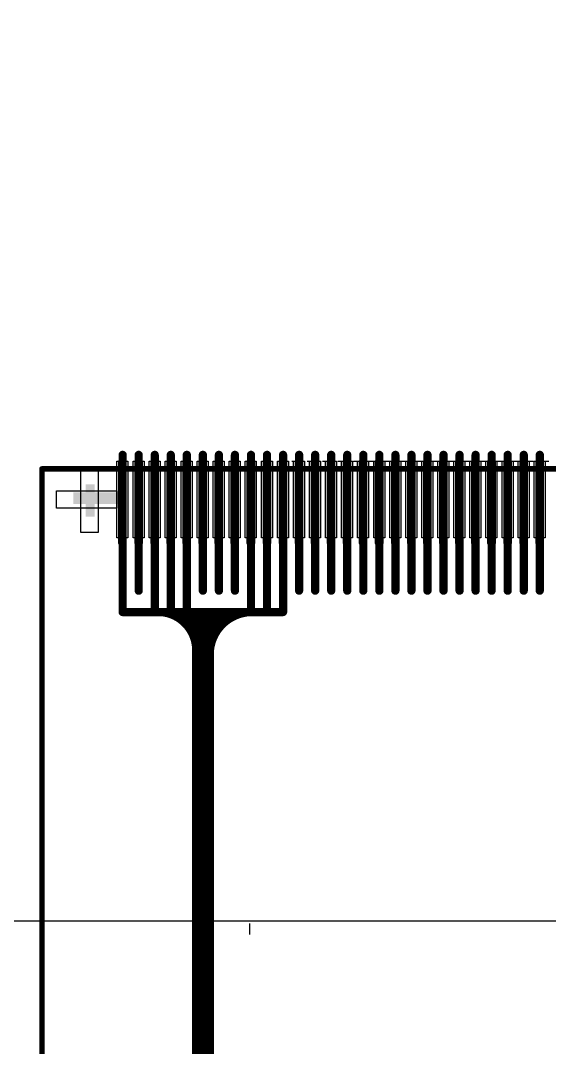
# Model space of a CAD drawing. Header units: millimetres. Extents: x 2479 to 2803, y 2230 to 2386.
# Drawn here: x 2626.12 to 2630.93, y 2302.85 to 2312.2 of the extents above; entities that cross this region are included whole.
import ezdxf

# ---------------------------------------------------------------- set-up
doc = ezdxf.new("R2010")
doc.units = ezdxf.units.MM
for name, color, linetype in [('fpc', 40, 'Continuous'), ('LAYER_23', 9, 'Continuous'), ('铁框', 232, 'Continuous')]:
    doc.layers.add(name, color=color, linetype=linetype)

# ---------------------------------------------------------------- blocks, each defined once
blk = doc.blocks.new('ROUND_11')
at = {"const_width": 0.0375}
blk.add_lwpolyline([(-0.01875, 0, 1), (0.01875, 0, 1)], format="xyb", close=True, dxfattribs=at)
blk = doc.blocks.new('ROUND_17')
at = {"const_width": 0.1}
blk.add_lwpolyline([(-0.05, 0, 1), (0.05, 0, 1)], format="xyb", close=True, dxfattribs=at)
blk = doc.blocks.new('ROUND_4')
at = {"const_width": 0.0254}
blk.add_lwpolyline([(-0.0127, 0, 1), (0.0127, 0, 1)], format="xyb", close=True, dxfattribs=at)

msp = doc.modelspace()

# ---------------------------------------------------------------- linework, layer by layer
at = {"color": 0}
for p, q in [((2626.6667, 2308.1369), (2626.8267, 2308.1369)), ((2626.6667, 2307.5369), (2626.6667, 2308.1369)), ((2626.6667, 2308.1369), (2626.8267, 2308.1369)), ((2626.6667, 2307.5369), (2626.6667, 2308.1369)), ((2626.8267, 2308.1369), (2626.8267, 2307.5369)), ((2626.8267, 2308.1369), (2626.8267, 2307.5369)), ((2626.9967, 2308.1869), (2627.0967, 2308.1869)), ((2626.9967, 2307.4869), (2626.9967, 2308.1869)), ((2626.9967, 2308.1869), (2627.0967, 2308.1869)), ((2626.9967, 2307.4869), (2626.9967, 2308.1869)), ((2627.0967, 2308.1869), (2627.0967, 2307.4869)), ((2627.0967, 2308.1869), (2627.0967, 2307.4869)), ((2627.1427, 2308.1869), (2627.2427, 2308.1869)), ((2627.1427, 2307.4869), (2627.1427, 2308.1869)), ((2627.1427, 2308.1869), (2627.2427, 2308.1869)), ((2627.1427, 2307.4869), (2627.1427, 2308.1869)), ((2627.2427, 2308.1869), (2627.2427, 2307.4869)), ((2627.2427, 2308.1869), (2627.2427, 2307.4869)), ((2627.2887, 2308.1869), (2627.3887, 2308.1869)), ((2627.2887, 2307.4869), (2627.2887, 2308.1869)), ((2627.2887, 2308.1869), (2627.3887, 2308.1869)), ((2627.2887, 2307.4869), (2627.2887, 2308.1869)), ((2627.3887, 2308.1869), (2627.3887, 2307.4869)), ((2627.3887, 2308.1869), (2627.3887, 2307.4869)), ((2627.4347, 2308.1869), (2627.5347, 2308.1869)), ((2627.4347, 2307.4869), (2627.4347, 2308.1869)), ((2627.4347, 2308.1869), (2627.5347, 2308.1869)), ((2627.4347, 2307.4869), (2627.4347, 2308.1869)), ((2627.5347, 2308.1869), (2627.5347, 2307.4869)), ((2627.5347, 2308.1869), (2627.5347, 2307.4869)), ((2627.5807, 2308.1869), (2627.6807, 2308.1869)), ((2627.5807, 2307.4869), (2627.5807, 2308.1869)), ((2627.5807, 2308.1869), (2627.6807, 2308.1869)), ((2627.5807, 2307.4869), (2627.5807, 2308.1869)), ((2627.6807, 2308.1869), (2627.6807, 2307.4869)), ((2627.6807, 2308.1869), (2627.6807, 2307.4869)), ((2627.7267, 2308.1869), (2627.8267, 2308.1869)), ((2627.7267, 2307.4869), (2627.7267, 2308.1869)), ((2627.7267, 2308.1869), (2627.8267, 2308.1869)), ((2627.7267, 2307.4869), (2627.7267, 2308.1869)), ((2627.8267, 2308.1869), (2627.8267, 2307.4869)), ((2627.8267, 2308.1869), (2627.8267, 2307.4869)), ((2627.8727, 2308.1869), (2627.9727, 2308.1869)), ((2627.8727, 2307.4869), (2627.8727, 2308.1869)), ((2627.8727, 2308.1869), (2627.9727, 2308.1869)), ((2627.8727, 2307.4869), (2627.8727, 2308.1869)), ((2627.9727, 2308.1869), (2627.9727, 2307.4869)), ((2627.9727, 2308.1869), (2627.9727, 2307.4869)), ((2628.0187, 2308.1869), (2628.1187, 2308.1869)), ((2628.0187, 2307.4869), (2628.0187, 2308.1869)), ((2628.0187, 2308.1869), (2628.1187, 2308.1869)), ((2628.0187, 2307.4869), (2628.0187, 2308.1869)), ((2628.1187, 2308.1869), (2628.1187, 2307.4869)), ((2628.1187, 2308.1869), (2628.1187, 2307.4869)), ((2628.1647, 2308.1869), (2628.2647, 2308.1869)), ((2628.1647, 2307.4869), (2628.1647, 2308.1869)), ((2628.1647, 2308.1869), (2628.2647, 2308.1869)), ((2628.1647, 2307.4869), (2628.1647, 2308.1869)), ((2628.2647, 2308.1869), (2628.2647, 2307.4869)), ((2628.2647, 2308.1869), (2628.2647, 2307.4869)), ((2628.3107, 2308.1869), (2628.4107, 2308.1869)), ((2628.3107, 2307.4869), (2628.3107, 2308.1869)), ((2628.3107, 2308.1869), (2628.4107, 2308.1869)), ((2628.3107, 2307.4869), (2628.3107, 2308.1869)), ((2628.4107, 2308.1869), (2628.4107, 2307.4869)), ((2628.4107, 2308.1869), (2628.4107, 2307.4869)), ((2628.4567, 2308.1869), (2628.5567, 2308.1869)), ((2628.4567, 2307.4869), (2628.4567, 2308.1869)), ((2628.4567, 2308.1869), (2628.5567, 2308.1869)), ((2628.4567, 2307.4869), (2628.4567, 2308.1869)), ((2628.5567, 2308.1869), (2628.5567, 2307.4869)), ((2628.5567, 2308.1869), (2628.5567, 2307.4869)), ((2628.5877, 2308.1869), (2628.6857, 2308.1869)), ((2628.5877, 2308.1869), (2628.6857, 2308.1869)), ((2628.6027, 2308.1869), (2628.7027, 2308.1869)), ((2628.6027, 2307.4869), (2628.6027, 2308.1869)), ((2628.6027, 2308.1869), (2628.7027, 2308.1869)), ((2628.6027, 2307.4869), (2628.6027, 2308.1869)), ((2628.7027, 2308.1869), (2628.7027, 2307.4869)), ((2628.7027, 2308.1869), (2628.7027, 2307.4869)), ((2628.7277, 2308.1869), (2628.8257, 2308.1869)), ((2628.7277, 2308.1869), (2628.8257, 2308.1869)), ((2628.7487, 2308.1869), (2628.8487, 2308.1869)), ((2628.7487, 2307.4869), (2628.7487, 2308.1869)), ((2628.7487, 2308.1869), (2628.8487, 2308.1869)), ((2628.7487, 2307.4869), (2628.7487, 2308.1869)), ((2628.8487, 2308.1869), (2628.8487, 2307.4869)), ((2628.8487, 2308.1869), (2628.8487, 2307.4869)), ((2628.8677, 2308.1869), (2628.9657, 2308.1869)), ((2628.8677, 2308.1869), (2628.9657, 2308.1869)), ((2628.8947, 2308.1869), (2628.9947, 2308.1869)), ((2628.8947, 2307.4869), (2628.8947, 2308.1869)), ((2628.8947, 2308.1869), (2628.9947, 2308.1869)), ((2628.8947, 2307.4869), (2628.8947, 2308.1869)), ((2628.9947, 2308.1869), (2628.9947, 2307.4869)), ((2628.9947, 2308.1869), (2628.9947, 2307.4869)), ((2629.0077, 2308.1869), (2629.1057, 2308.1869)), ((2629.0077, 2308.1869), (2629.1057, 2308.1869)), ((2629.0407, 2308.1869), (2629.1407, 2308.1869)), ((2629.0407, 2307.4869), (2629.0407, 2308.1869)), ((2629.0407, 2308.1869), (2629.1407, 2308.1869)), ((2629.0407, 2307.4869), (2629.0407, 2308.1869)), ((2629.1407, 2308.1869), (2629.1407, 2307.4869)), ((2629.1407, 2308.1869), (2629.1407, 2307.4869)), ((2629.1477, 2308.1869), (2629.2457, 2308.1869)), ((2629.1477, 2308.1869), (2629.2457, 2308.1869)), ((2629.1867, 2308.1869), (2629.2867, 2308.1869)), ((2629.1867, 2307.4869), (2629.1867, 2308.1869)), ((2629.1867, 2308.1869), (2629.2867, 2308.1869)), ((2629.1867, 2307.4869), (2629.1867, 2308.1869)), ((2629.2867, 2308.1869), (2629.2867, 2307.4869)), ((2629.2867, 2308.1869), (2629.2867, 2307.4869)), ((2629.2877, 2308.1869), (2629.3857, 2308.1869)), ((2629.2877, 2308.1869), (2629.3857, 2308.1869)), ((2629.3327, 2308.1869), (2629.4327, 2308.1869)), ((2629.3327, 2307.4869), (2629.3327, 2308.1869)), ((2629.3327, 2308.1869), (2629.4327, 2308.1869)), ((2629.3327, 2307.4869), (2629.3327, 2308.1869)), ((2629.4277, 2308.1869), (2629.5257, 2308.1869)), ((2629.4277, 2308.1869), (2629.5257, 2308.1869)), ((2629.4327, 2308.1869), (2629.4327, 2307.4869)), ((2629.4327, 2308.1869), (2629.4327, 2307.4869)), ((2629.4787, 2308.1869), (2629.5787, 2308.1869)), ((2629.4787, 2307.4869), (2629.4787, 2308.1869)), ((2629.4787, 2308.1869), (2629.5787, 2308.1869)), ((2629.4787, 2307.4869), (2629.4787, 2308.1869)), ((2629.5677, 2308.1869), (2629.6657, 2308.1869)), ((2629.5677, 2308.1869), (2629.6657, 2308.1869)), ((2629.5787, 2308.1869), (2629.5787, 2307.4869)), ((2629.5787, 2308.1869), (2629.5787, 2307.4869)), ((2629.6247, 2308.1869), (2629.7247, 2308.1869)), ((2629.6247, 2307.4869), (2629.6247, 2308.1869)), ((2629.6247, 2308.1869), (2629.7247, 2308.1869)), ((2629.6247, 2307.4869), (2629.6247, 2308.1869)), ((2629.7077, 2308.1869), (2629.8057, 2308.1869)), ((2629.7077, 2308.1869), (2629.8057, 2308.1869)), ((2629.7247, 2308.1869), (2629.7247, 2307.4869)), ((2629.7247, 2308.1869), (2629.7247, 2307.4869)), ((2629.7707, 2308.1869), (2629.8707, 2308.1869)), ((2629.7707, 2307.4869), (2629.7707, 2308.1869)), ((2629.7707, 2308.1869), (2629.8707, 2308.1869)), ((2629.7707, 2307.4869), (2629.7707, 2308.1869)), ((2629.8477, 2308.1869), (2629.9457, 2308.1869)), ((2629.8477, 2308.1869), (2629.9457, 2308.1869)), ((2629.8707, 2308.1869), (2629.8707, 2307.4869)), ((2629.8707, 2308.1869), (2629.8707, 2307.4869)), ((2629.9167, 2308.1869), (2630.0167, 2308.1869)), ((2629.9167, 2307.4869), (2629.9167, 2308.1869)), ((2629.9167, 2308.1869), (2630.0167, 2308.1869)), ((2629.9167, 2307.4869), (2629.9167, 2308.1869)), ((2629.9877, 2308.1869), (2630.0857, 2308.1869)), ((2629.9877, 2308.1869), (2630.0857, 2308.1869)), ((2630.0167, 2308.1869), (2630.0167, 2307.4869)), ((2630.0167, 2308.1869), (2630.0167, 2307.4869)), ((2630.0627, 2308.1869), (2630.1627, 2308.1869)), ((2630.0627, 2307.4869), (2630.0627, 2308.1869)), ((2630.0627, 2308.1869), (2630.1627, 2308.1869)), ((2630.0627, 2307.4869), (2630.0627, 2308.1869)), ((2630.1277, 2308.1869), (2630.2257, 2308.1869)), ((2630.1277, 2308.1869), (2630.2257, 2308.1869)), ((2630.1627, 2308.1869), (2630.1627, 2307.4869)), ((2630.1627, 2308.1869), (2630.1627, 2307.4869)), ((2630.2087, 2308.1869), (2630.3087, 2308.1869)), ((2630.2087, 2307.4869), (2630.2087, 2308.1869)), ((2630.2087, 2308.1869), (2630.3087, 2308.1869)), ((2630.2087, 2307.4869), (2630.2087, 2308.1869)), ((2630.2677, 2308.1869), (2630.3657, 2308.1869)), ((2630.2677, 2308.1869), (2630.3657, 2308.1869)), ((2630.3087, 2308.1869), (2630.3087, 2307.4869)), ((2630.3087, 2308.1869), (2630.3087, 2307.4869)), ((2630.3547, 2308.1869), (2630.4547, 2308.1869)), ((2630.3547, 2307.4869), (2630.3547, 2308.1869)), ((2630.3547, 2308.1869), (2630.4547, 2308.1869)), ((2630.3547, 2307.4869), (2630.3547, 2308.1869)), ((2630.4077, 2308.1869), (2630.5057, 2308.1869)), ((2630.4077, 2308.1869), (2630.5057, 2308.1869)), ((2630.4547, 2308.1869), (2630.4547, 2307.4869)), ((2630.4547, 2308.1869), (2630.4547, 2307.4869)), ((2630.5007, 2308.1869), (2630.6007, 2308.1869)), ((2630.5007, 2307.4869), (2630.5007, 2308.1869)), ((2630.5007, 2308.1869), (2630.6007, 2308.1869)), ((2630.5007, 2307.4869), (2630.5007, 2308.1869)), ((2630.5477, 2308.1869), (2630.6457, 2308.1869)), ((2630.5477, 2308.1869), (2630.6457, 2308.1869)), ((2630.6007, 2308.1869), (2630.6007, 2307.4869)), ((2630.6007, 2308.1869), (2630.6007, 2307.4869)), ((2630.6467, 2308.1869), (2630.7467, 2308.1869)), ((2630.6467, 2307.4869), (2630.6467, 2308.1869)), ((2630.6467, 2308.1869), (2630.7467, 2308.1869)), ((2630.6467, 2307.4869), (2630.6467, 2308.1869)), ((2630.6877, 2308.1869), (2630.7857, 2308.1869)), ((2630.6877, 2308.1869), (2630.7857, 2308.1869)), ((2630.7467, 2308.1869), (2630.7467, 2307.4869)), ((2630.7467, 2308.1869), (2630.7467, 2307.4869)), ((2630.7927, 2308.1869), (2630.8927, 2308.1869)), ((2630.7927, 2307.4869), (2630.7927, 2308.1869)), ((2630.7927, 2308.1869), (2630.8927, 2308.1869)), ((2630.7927, 2307.4869), (2630.7927, 2308.1869)), ((2630.8277, 2308.1869), (2630.9257, 2308.1869)), ((2630.8277, 2308.1869), (2630.9257, 2308.1869)), ((2630.8927, 2308.1869), (2630.8927, 2307.4869)), ((2630.8927, 2308.1869), (2630.8927, 2307.4869)), ((2626.4467, 2307.9169), (2626.9967, 2307.9169)), ((2626.4467, 2307.7569), (2626.4467, 2307.9169)), ((2626.4467, 2307.9169), (2626.9967, 2307.9169)), ((2626.4467, 2307.7569), (2626.4467, 2307.9169)), ((2626.9967, 2307.9169), (2626.9967, 2307.7569)), ((2626.9967, 2307.9169), (2626.9967, 2307.7569)), ((2626.9967, 2307.7569), (2626.4467, 2307.7569)), ((2626.9967, 2307.7569), (2626.4467, 2307.7569)), ((2626.8267, 2307.5369), (2626.6667, 2307.5369)), ((2626.8267, 2307.5369), (2626.6667, 2307.5369)), ((2627.0967, 2307.4869), (2626.9967, 2307.4869)), ((2627.0967, 2307.4869), (2626.9967, 2307.4869)), ((2627.2427, 2307.4869), (2627.1427, 2307.4869)), ((2627.2427, 2307.4869), (2627.1427, 2307.4869)), ((2627.3887, 2307.4869), (2627.2887, 2307.4869)), ((2627.3887, 2307.4869), (2627.2887, 2307.4869)), ((2627.5347, 2307.4869), (2627.4347, 2307.4869)), ((2627.5347, 2307.4869), (2627.4347, 2307.4869)), ((2627.6807, 2307.4869), (2627.5807, 2307.4869)), ((2627.6807, 2307.4869), (2627.5807, 2307.4869)), ((2627.8267, 2307.4869), (2627.7267, 2307.4869)), ((2627.8267, 2307.4869), (2627.7267, 2307.4869)), ((2627.9727, 2307.4869), (2627.8727, 2307.4869)), ((2627.9727, 2307.4869), (2627.8727, 2307.4869)), ((2628.1187, 2307.4869), (2628.0187, 2307.4869)), ((2628.1187, 2307.4869), (2628.0187, 2307.4869)), ((2628.2647, 2307.4869), (2628.1647, 2307.4869)), ((2628.2647, 2307.4869), (2628.1647, 2307.4869)), ((2628.4107, 2307.4869), (2628.3107, 2307.4869)), ((2628.4107, 2307.4869), (2628.3107, 2307.4869)), ((2628.5567, 2307.4869), (2628.4567, 2307.4869)), ((2628.5567, 2307.4869), (2628.4567, 2307.4869)), ((2628.7027, 2307.4869), (2628.6027, 2307.4869)), ((2628.7027, 2307.4869), (2628.6027, 2307.4869)), ((2628.8487, 2307.4869), (2628.7487, 2307.4869)), ((2628.8487, 2307.4869), (2628.7487, 2307.4869)), ((2628.9947, 2307.4869), (2628.8947, 2307.4869)), ((2628.9947, 2307.4869), (2628.8947, 2307.4869)), ((2629.1407, 2307.4869), (2629.0407, 2307.4869)), ((2629.1407, 2307.4869), (2629.0407, 2307.4869)), ((2629.2867, 2307.4869), (2629.1867, 2307.4869)), ((2629.2867, 2307.4869), (2629.1867, 2307.4869)), ((2629.4327, 2307.4869), (2629.3327, 2307.4869)), ((2629.4327, 2307.4869), (2629.3327, 2307.4869)), ((2629.5787, 2307.4869), (2629.4787, 2307.4869)), ((2629.5787, 2307.4869), (2629.4787, 2307.4869)), ((2629.7247, 2307.4869), (2629.6247, 2307.4869)), ((2629.7247, 2307.4869), (2629.6247, 2307.4869)), ((2629.8707, 2307.4869), (2629.7707, 2307.4869)), ((2629.8707, 2307.4869), (2629.7707, 2307.4869)), ((2630.0167, 2307.4869), (2629.9167, 2307.4869)), ((2630.0167, 2307.4869), (2629.9167, 2307.4869)), ((2630.1627, 2307.4869), (2630.0627, 2307.4869)), ((2630.1627, 2307.4869), (2630.0627, 2307.4869)), ((2630.3087, 2307.4869), (2630.2087, 2307.4869)), ((2630.3087, 2307.4869), (2630.2087, 2307.4869)), ((2630.4547, 2307.4869), (2630.3547, 2307.4869)), ((2630.4547, 2307.4869), (2630.3547, 2307.4869)), ((2630.6007, 2307.4869), (2630.5007, 2307.4869)), ((2630.6007, 2307.4869), (2630.5007, 2307.4869)), ((2630.7467, 2307.4869), (2630.6467, 2307.4869)), ((2630.7467, 2307.4869), (2630.6467, 2307.4869)), ((2630.8927, 2307.4869), (2630.7927, 2307.4869)), ((2630.8927, 2307.4869), (2630.7927, 2307.4869))]:
    msp.add_line(p, q, dxfattribs=at)
for points in [[(2627.0817, 2308.1869), (2627.0117, 2308.1869), (2627.0117, 2307.4369), (2627.0817, 2307.4369)], [(2627.2277, 2308.1869), (2627.1577, 2308.1869), (2627.1577, 2307.4369), (2627.2277, 2307.4369)], [(2627.3737, 2308.1869), (2627.3037, 2308.1869), (2627.3037, 2307.4369), (2627.3737, 2307.4369)], [(2627.5197, 2308.1869), (2627.4497, 2308.1869), (2627.4497, 2307.4369), (2627.5197, 2307.4369)], [(2627.6657, 2308.1869), (2627.5957, 2308.1869), (2627.5957, 2307.4369), (2627.6657, 2307.4369)], [(2627.8117, 2308.1869), (2627.7417, 2308.1869), (2627.7417, 2307.4369), (2627.8117, 2307.4369)], [(2627.9577, 2308.1869), (2627.8877, 2308.1869), (2627.8877, 2307.4369), (2627.9577, 2307.4369)], [(2628.1037, 2308.1869), (2628.0337, 2308.1869), (2628.0337, 2307.4369), (2628.1037, 2307.4369)], [(2628.2497, 2308.1869), (2628.1797, 2308.1869), (2628.1797, 2307.4369), (2628.2497, 2307.4369)], [(2628.3957, 2308.1869), (2628.3257, 2308.1869), (2628.3257, 2307.4369), (2628.3957, 2307.4369)], [(2628.5417, 2308.1869), (2628.4717, 2308.1869), (2628.4717, 2307.4369), (2628.5417, 2307.4369)], [(2628.6877, 2308.1869), (2628.6177, 2308.1869), (2628.6177, 2307.4369), (2628.6877, 2307.4369)], [(2628.8337, 2308.1869), (2628.7637, 2308.1869), (2628.7637, 2307.4369), (2628.8337, 2307.4369)], [(2628.9797, 2308.1869), (2628.9097, 2308.1869), (2628.9097, 2307.4369), (2628.9797, 2307.4369)], [(2629.1257, 2308.1869), (2629.0557, 2308.1869), (2629.0557, 2307.4369), (2629.1257, 2307.4369)], [(2629.2717, 2308.1869), (2629.2017, 2308.1869), (2629.2017, 2307.4369), (2629.2717, 2307.4369)], [(2629.4177, 2308.1869), (2629.3477, 2308.1869), (2629.3477, 2307.4369), (2629.4177, 2307.4369)], [(2629.5637, 2308.1869), (2629.4937, 2308.1869), (2629.4937, 2307.4369), (2629.5637, 2307.4369)], [(2629.7097, 2308.1869), (2629.6397, 2308.1869), (2629.6397, 2307.4369), (2629.7097, 2307.4369)], [(2629.8557, 2308.1869), (2629.7857, 2308.1869), (2629.7857, 2307.4369), (2629.8557, 2307.4369)], [(2630.0017, 2308.1869), (2629.9317, 2308.1869), (2629.9317, 2307.4369), (2630.0017, 2307.4369)], [(2630.1477, 2308.1869), (2630.0777, 2308.1869), (2630.0777, 2307.4369), (2630.1477, 2307.4369)], [(2630.2937, 2308.1869), (2630.2237, 2308.1869), (2630.2237, 2307.4369), (2630.2937, 2307.4369)], [(2630.4397, 2308.1869), (2630.3697, 2308.1869), (2630.3697, 2307.4369), (2630.4397, 2307.4369)], [(2630.5857, 2308.1869), (2630.5157, 2308.1869), (2630.5157, 2307.4369), (2630.5857, 2307.4369)], [(2630.7317, 2308.1869), (2630.6617, 2308.1869), (2630.6617, 2307.4369), (2630.7317, 2307.4369)], [(2630.8777, 2308.1869), (2630.8077, 2308.1869), (2630.8077, 2307.4369), (2630.8777, 2307.4369)]]:
    msp.add_lwpolyline(points, close=True)
at = {"layer": 'fpc', "color": 0, "linetype": 'ByBlock', "lineweight": -3}
msp.add_line((2628.2067, 2303.8769), (2628.2067, 2303.9769), dxfattribs=at)
at = {"layer": 'LAYER_23'}
for points, const_width in [([(2627.0482, 2308.2431), (2627.0482, 2307.2066)], 0.075), ([(2627.1942, 2308.2431), (2627.1942, 2307.2066)], 0.075), ([(2627.3402, 2308.2431), (2627.3402, 2307.2066)], 0.075), ([(2627.4862, 2308.2431), (2627.4862, 2307.2066)], 0.075), ([(2627.6322, 2308.2431), (2627.6322, 2307.2066)], 0.075), ([(2627.7782, 2308.2431), (2627.7782, 2307.2066)], 0.075), ([(2627.9242, 2308.2431), (2627.9242, 2307.2066)], 0.075), ([(2628.0702, 2308.2431), (2628.0702, 2307.2066)], 0.075), ([(2628.2162, 2308.2431), (2628.2162, 2307.2066)], 0.075), ([(2628.3622, 2308.2431), (2628.3622, 2307.2066)], 0.075), ([(2628.5082, 2308.2431), (2628.5082, 2307.2066)], 0.075), ([(2628.6542, 2308.2431), (2628.6542, 2307.2066)], 0.075), ([(2628.8002, 2308.2431), (2628.8002, 2307.2066)], 0.075), ([(2628.9462, 2308.2431), (2628.9462, 2307.2066)], 0.075), ([(2629.0922, 2308.2431), (2629.0922, 2307.2066)], 0.075), ([(2629.2382, 2308.2431), (2629.2382, 2307.2066)], 0.075), ([(2629.3842, 2308.2431), (2629.3842, 2307.2066)], 0.075), ([(2629.5302, 2308.2431), (2629.5302, 2307.2066)], 0.075), ([(2629.6762, 2308.2431), (2629.6762, 2307.2066)], 0.075), ([(2629.8222, 2308.2431), (2629.8222, 2307.2066)], 0.075), ([(2629.9682, 2308.2431), (2629.9682, 2307.2066)], 0.075), ([(2630.1142, 2308.2431), (2630.1142, 2307.2066)], 0.075), ([(2630.2602, 2308.2431), (2630.2602, 2307.2066)], 0.075), ([(2630.4062, 2308.2431), (2630.4062, 2307.2066)], 0.075), ([(2630.5522, 2308.2431), (2630.5522, 2307.2066)], 0.075), ([(2630.6982, 2308.2431), (2630.6982, 2307.2066)], 0.075), ([(2630.8442, 2308.2431), (2630.8442, 2307.2066)], 0.075), ([(2647.2141, 2308.1151), (2626.3141, 2308.1151)], 0.0508), ([(2626.3141, 2308.1151), (2626.3141, 2302.4036)], 0.0508), ([(2627.0482, 2307.2066), (2627.0482, 2306.812)], 0.075), ([(2627.1942, 2307.2066), (2627.1942, 2307.0066)], 0.075), ([(2627.3402, 2307.2066), (2627.3402, 2306.812)], 0.075), ([(2627.4862, 2307.2066), (2627.4862, 2306.812)], 0.075), ([(2627.6322, 2307.2066), (2627.6322, 2306.812)], 0.075), ([(2627.7782, 2307.2066), (2627.7782, 2307.0066)], 0.075), ([(2627.9242, 2307.2066), (2627.9242, 2307.0066)], 0.075), ([(2628.0702, 2307.2066), (2628.0702, 2307.0066)], 0.075), ([(2628.2162, 2307.2066), (2628.2162, 2306.812)], 0.075), ([(2628.3622, 2307.2066), (2628.3622, 2306.812)], 0.075), ([(2628.5082, 2307.2066), (2628.5082, 2306.812)], 0.075), ([(2628.6542, 2307.2066), (2628.6542, 2307.0066)], 0.075), ([(2628.8002, 2307.2066), (2628.8002, 2307.0066)], 0.075), ([(2628.9462, 2307.2066), (2628.9462, 2307.0066)], 0.075), ([(2629.0922, 2307.2066), (2629.0922, 2307.0066)], 0.075), ([(2629.2382, 2307.2066), (2629.2382, 2307.0066)], 0.075), ([(2629.3842, 2307.2066), (2629.3842, 2307.0066)], 0.075), ([(2629.5302, 2307.2066), (2629.5302, 2307.0066)], 0.075), ([(2629.6762, 2307.2066), (2629.6762, 2307.0066)], 0.075), ([(2629.8222, 2307.2066), (2629.8222, 2307.0066)], 0.075), ([(2629.9682, 2307.2066), (2629.9682, 2307.0066)], 0.075), ([(2630.1142, 2307.2066), (2630.1142, 2307.0066)], 0.075), ([(2630.2602, 2307.2066), (2630.2602, 2307.0066)], 0.075), ([(2630.4062, 2307.2066), (2630.4062, 2307.0066)], 0.075), ([(2630.5522, 2307.2066), (2630.5522, 2307.0066)], 0.075), ([(2630.6982, 2307.2066), (2630.6982, 2307.0066)], 0.075), ([(2630.8442, 2307.2066), (2630.8442, 2307.0066)], 0.075), ([(2628.5082, 2306.812), (2627.0482, 2306.812)], 0.075), ([(2627.6082, 2306.7664), (2627.9468, 2306.7699)], 0.075), ([(2627.7782, 2306.7444), (2627.7782, 2300.8347)], 0.2), ([(2627.9468, 2306.7699), (2627.8744, 2306.6818)], 0.075), ([(2627.8744, 2306.6818), (2627.6519, 2306.718)], 0.075)]:
    msp.add_lwpolyline(points, dxfattribs=dict(at, const_width=const_width))
at = {"layer": 'LAYER_23', "const_width": 0.075}
for points in [[(2627.718, 2306.4638, 0.387779), (2627.4001, 2306.812)], [(2628.2162, 2306.812, 0.40589), (2627.8406, 2306.4256)]]:
    msp.add_lwpolyline(points, format="xyb", dxfattribs=at)
at = {"layer": 'LAYER_23'}
for points in [[(2626.7127, 2307.9756), (2626.7127, 2307.9757), (2626.7935, 2307.9756), (2626.7127, 2307.9757)], [(2626.7127, 2307.6812), (2626.7127, 2307.9756), (2626.7935, 2307.6812), (2626.7935, 2307.9756)], [(2626.5985, 2307.7945), (2626.5985, 2307.9019), (2627.0482, 2307.7945), (2627.0482, 2307.9019)], [(2626.5985, 2307.9019), (2626.5985, 2307.9019), (2627.0482, 2307.9019), (2626.5985, 2307.9019)]]:
    msp.add_solid(points, dxfattribs=at)
at = {"layer": '铁框', "color": 232, "ltscale": 5}
msp.add_lwpolyline([(2618.9067, 2304.1979), (2618.9067, 2354.9979, -0.414214), (2619.1067, 2355.1979), (2654.4067, 2355.1979, -0.414214), (2654.6067, 2354.9979), (2654.6067, 2304.1979, -0.414214), (2654.4067, 2303.9979), (2619.1067, 2303.9979, -0.414214)], format="xyb", close=True, dxfattribs=at)

# ---------------------------------------------------------------- block references
at = {"layer": 'LAYER_23'}
for name, p in [('ROUND_11', (2627.0482, 2308.2431)), ('ROUND_11', (2627.1942, 2308.2431)), ('ROUND_11', (2627.3402, 2308.2431)), ('ROUND_11', (2627.4862, 2308.2431)), ('ROUND_11', (2627.6322, 2308.2431)), ('ROUND_11', (2627.7782, 2308.2431)), ('ROUND_11', (2627.9242, 2308.2431)), ('ROUND_11', (2628.0702, 2308.2431)), ('ROUND_11', (2628.2162, 2308.2431)), ('ROUND_11', (2628.3622, 2308.2431)), ('ROUND_11', (2628.5082, 2308.2431)), ('ROUND_11', (2628.6542, 2308.2431)), ('ROUND_11', (2628.8002, 2308.2431)), ('ROUND_11', (2628.9462, 2308.2431)), ('ROUND_11', (2629.0922, 2308.2431)), ('ROUND_11', (2629.2382, 2308.2431)), ('ROUND_11', (2629.3842, 2308.2431)), ('ROUND_11', (2629.5302, 2308.2431)), ('ROUND_11', (2629.6762, 2308.2431)), ('ROUND_11', (2629.8222, 2308.2431)), ('ROUND_11', (2629.9682, 2308.2431)), ('ROUND_11', (2630.1142, 2308.2431)), ('ROUND_11', (2630.2602, 2308.2431)), ('ROUND_11', (2630.4062, 2308.2431)), ('ROUND_11', (2630.5522, 2308.2431)), ('ROUND_11', (2630.6982, 2308.2431)), ('ROUND_11', (2630.8442, 2308.2431)), ('ROUND_4', (2626.3141, 2308.1151)), ('ROUND_11', (2627.0482, 2307.2066)), ('ROUND_11', (2627.0482, 2307.2066)), ('ROUND_11', (2627.1942, 2307.2066)), ('ROUND_11', (2627.1942, 2307.2066)), ('ROUND_11', (2627.3402, 2307.2066)), ('ROUND_11', (2627.3402, 2307.2066)), ('ROUND_11', (2627.4862, 2307.2066)), ('ROUND_11', (2627.4862, 2307.2066)), ('ROUND_11', (2627.6322, 2307.2066)), ('ROUND_11', (2627.6322, 2307.2066)), ('ROUND_11', (2627.7782, 2307.2066)), ('ROUND_11', (2627.7782, 2307.2066)), ('ROUND_11', (2627.9242, 2307.2066)), ('ROUND_11', (2627.9242, 2307.2066)), ('ROUND_11', (2628.0702, 2307.2066)), ('ROUND_11', (2628.0702, 2307.2066)), ('ROUND_11', (2628.2162, 2307.2066)), ('ROUND_11', (2628.2162, 2307.2066)), ('ROUND_11', (2628.3622, 2307.2066)), ('ROUND_11', (2628.3622, 2307.2066)), ('ROUND_11', (2628.5082, 2307.2066)), ('ROUND_11', (2628.5082, 2307.2066)), ('ROUND_11', (2628.6542, 2307.2066)), ('ROUND_11', (2628.6542, 2307.2066)), ('ROUND_11', (2628.8002, 2307.2066)), ('ROUND_11', (2628.8002, 2307.2066)), ('ROUND_11', (2628.9462, 2307.2066)), ('ROUND_11', (2628.9462, 2307.2066)), ('ROUND_11', (2629.0922, 2307.2066)), ('ROUND_11', (2629.0922, 2307.2066)), ('ROUND_11', (2629.2382, 2307.2066)), ('ROUND_11', (2629.2382, 2307.2066)), ('ROUND_11', (2629.3842, 2307.2066)), ('ROUND_11', (2629.3842, 2307.2066)), ('ROUND_11', (2629.5302, 2307.2066)), ('ROUND_11', (2629.5302, 2307.2066)), ('ROUND_11', (2629.6762, 2307.2066)), ('ROUND_11', (2629.6762, 2307.2066)), ('ROUND_11', (2629.8222, 2307.2066)), ('ROUND_11', (2629.8222, 2307.2066)), ('ROUND_11', (2629.9682, 2307.2066)), ('ROUND_11', (2629.9682, 2307.2066)), ('ROUND_11', (2630.1142, 2307.2066)), ('ROUND_11', (2630.1142, 2307.2066)), ('ROUND_11', (2630.2602, 2307.2066)), ('ROUND_11', (2630.2602, 2307.2066)), ('ROUND_11', (2630.4062, 2307.2066)), ('ROUND_11', (2630.4062, 2307.2066)), ('ROUND_11', (2630.5522, 2307.2066)), ('ROUND_11', (2630.5522, 2307.2066)), ('ROUND_11', (2630.6982, 2307.2066)), ('ROUND_11', (2630.6982, 2307.2066)), ('ROUND_11', (2630.8442, 2307.2066)), ('ROUND_11', (2630.8442, 2307.2066)), ('ROUND_11', (2627.1942, 2307.0066)), ('ROUND_11', (2627.7782, 2307.0066)), ('ROUND_11', (2627.9242, 2307.0066)), ('ROUND_11', (2628.0702, 2307.0066)), ('ROUND_11', (2628.6542, 2307.0066)), ('ROUND_11', (2628.8002, 2307.0066)), ('ROUND_11', (2628.9462, 2307.0066)), ('ROUND_11', (2629.0922, 2307.0066)), ('ROUND_11', (2629.2382, 2307.0066)), ('ROUND_11', (2629.3842, 2307.0066)), ('ROUND_11', (2629.5302, 2307.0066)), ('ROUND_11', (2629.6762, 2307.0066)), ('ROUND_11', (2629.8222, 2307.0066)), ('ROUND_11', (2629.9682, 2307.0066)), ('ROUND_11', (2630.1142, 2307.0066)), ('ROUND_11', (2630.2602, 2307.0066)), ('ROUND_11', (2630.4062, 2307.0066)), ('ROUND_11', (2630.5522, 2307.0066)), ('ROUND_11', (2630.6982, 2307.0066)), ('ROUND_11', (2630.8442, 2307.0066)), ('ROUND_11', (2627.0482, 2306.812)), ('ROUND_11', (2627.0482, 2306.812)), ('ROUND_11', (2627.3402, 2306.812)), ('ROUND_11', (2627.4001, 2306.812)), ('ROUND_11', (2627.4862, 2306.812)), ('ROUND_11', (2627.6082, 2306.7664)), ('ROUND_11', (2627.6322, 2306.812)), ('ROUND_17', (2627.7782, 2306.7444)), ('ROUND_11', (2627.9468, 2306.7699)), ('ROUND_11', (2628.2162, 2306.812)), ('ROUND_11', (2628.2162, 2306.812)), ('ROUND_11', (2628.3622, 2306.812)), ('ROUND_11', (2628.5082, 2306.812)), ('ROUND_11', (2628.5082, 2306.812)), ('ROUND_11', (2627.6519, 2306.718)), ('ROUND_11', (2627.8744, 2306.6818)), ('ROUND_11', (2627.718, 2306.4638)), ('ROUND_11', (2627.8406, 2306.4256))]:
    msp.add_blockref(name, p, dxfattribs=at)

doc.saveas('drawing.dxf')
